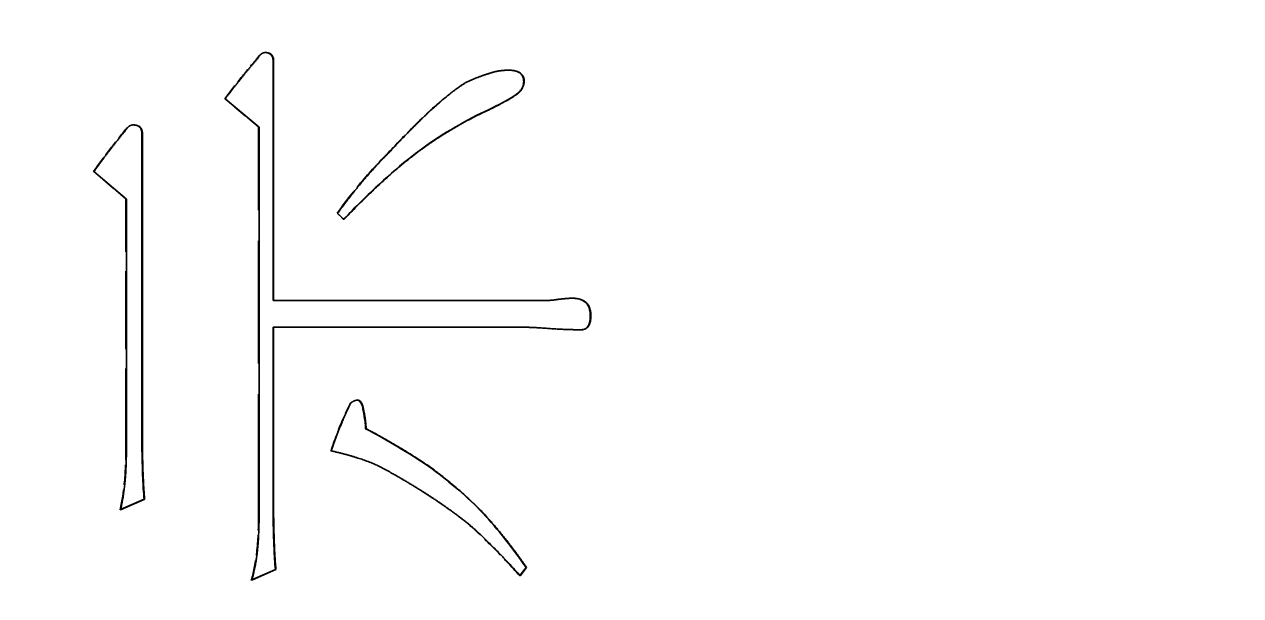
# Model space of a CAD drawing. Header units: millimetres. Extents: x 200 to 5740, y 200 to 4000.
# Drawn here: x 2750.46 to 2794.98, y 3342.6 to 3363.52 of the extents above; entities that cross this region are included whole.
import ezdxf

# ---------------------------------------------------------------- set-up
doc = ezdxf.new("R2010")
doc.units = ezdxf.units.MM
doc.header["$LTSCALE"] = 20
doc.linetypes.add('DASHED', pattern=[0.2067, 0.1654, -0.0413])
for name, color, linetype, lineweight in [('可見 (ISO)', 7, 'Continuous', 35), ('符號 (ISO)', 7, 'Continuous', 25), ('隱藏 (ISO)', 7, 'DASHED', 25)]:
    doc.layers.add(name, color=color, linetype=linetype, lineweight=lineweight)
doc.styles.add('註記文字 (JIS)', font='kaiu.ttf')
doc.dimstyles.new('預設 (JIS)$7', dxfattribs={"dimscale": 20, "dimtxt": 3, "dimasz": 2.5, "dimexe": 2, "dimexo": 1, "dimgap": 0.8, "dimtad": 1, "dimrnd": 1e-08, "dimdsep": 46, "dimtxsty": '註記文字 (JIS)', "dimblk": 'Filled-1', "dimcen": 0.09, "dimdle": 10, "dimclrd": 256, "dimclre": 256, "dimclrt": 256, "dimadec": 0, "dimazin": 2, "dimtfac": 0.833333, "dimtmove": 0, "dimatfit": 3, "dimfxl": 0, "dimtolj": 1, "dimtzin": 0, "dimlwd": -1, "dimlwe": -1, "dimarcsym": 0})

# ---------------------------------------------------------------- blocks, each defined once
blk = doc.blocks.new('Filled-1')
at = {"color": 0}
for p, q in [((0, 0), (-1, 0.16667)), ((-1, 0.16667), (-1, -0.16667)), ((-1, 0), (0, 0)), ((-1, -0.16667), (0, 0))]:
    blk.add_line(p, q, dxfattribs=at)
at = {"color": 0, "flags": 128}
blk.add_lwpolyline([(-1, -0.16667), (0, 0)], dxfattribs=at)
at = {"color": 0}
blk.add_solid([(-1, -0.16667), (0, 0), (-1, 0.16667), (-1, -0.16667)], dxfattribs=at)

msp = doc.modelspace()

# ---------------------------------------------------------------- linework, layer by layer
at = {"layer": '可見 (ISO)'}
for p, q in [((2759.565, 3362.186), (2759.565, 3353.41)), ((2759.584, 3362.186), (2759.584, 3353.41)), ((2768.611, 3361.068), (2768.592, 3361.068)), ((2759.05, 3359.755), (2757.813, 3360.8)), ((2767.045, 3360.193), (2767.027, 3360.193)), ((2754.761, 3359.536), (2754.761, 3348.073)), ((2754.779, 3359.536), (2754.779, 3348.073)), ((2759.05, 3345.496), (2759.05, 3359.755)), ((2754.197, 3357.117), (2753.008, 3358.138)), ((2754.197, 3348.073), (2754.197, 3357.117)), ((2762.156, 3356.376), (2761.926, 3356.607)), ((2759.584, 3353.41), (2759.565, 3353.41)), ((2759.584, 3353.41), (2769.339, 3353.41)), ((2759.565, 3352.437), (2759.565, 3345.496)), ((2759.584, 3352.437), (2759.565, 3352.437)), ((2768.538, 3352.437), (2759.584, 3352.437)), ((2759.584, 3352.437), (2759.584, 3345.496)), ((2762.884, 3349.374), (2762.866, 3349.374)), ((2762.969, 3348.718), (2762.951, 3348.718)), ((2765.274, 3347.344), (2765.256, 3347.344)), ((2754.864, 3346.141), (2753.979, 3345.752)), ((2754.846, 3346.141), (2753.981, 3345.761)), ((2754.864, 3346.141), (2754.846, 3346.141)), ((2767.143, 3345.752), (2767.124, 3345.752)), ((2759.669, 3343.564), (2758.783, 3343.175)), ((2759.65, 3343.564), (2758.786, 3343.184)), ((2759.669, 3343.564), (2759.65, 3343.564)), ((2768.823, 3343.637), (2768.601, 3343.344)), ((2768.841, 3343.637), (2768.611, 3343.333)), ((2768.841, 3343.637), (2768.823, 3343.637))]:
    msp.add_line(p, q, dxfattribs=at)
for points in [[(2757.813, 3360.8), (2758.419, 3361.603), (2759.026, 3362.308)], [(2759.026, 3362.308), (2759.123, 3362.49), (2759.281, 3362.49)], [(2759.281, 3362.49), (2759.584, 3362.49), (2759.584, 3362.186)], [(2766.645, 3361.408), (2767.07, 3361.603), (2767.47, 3361.724)], [(2767.47, 3361.724), (2767.81, 3361.846), (2768.198, 3361.846)], [(2768.198, 3361.846), (2768.756, 3361.834), (2768.756, 3361.445)], [(2765.541, 3360.557), (2766.184, 3361.129), (2766.645, 3361.408)], [(2768.756, 3361.445), (2768.756, 3361.25), (2768.611, 3361.068)], [(2768.611, 3361.068), (2768.416, 3360.837), (2767.045, 3360.193)], [(2763.927, 3358.953), (2764.874, 3359.974), (2765.541, 3360.557)], [(2767.045, 3360.193), (2765.699, 3359.512), (2764.655, 3358.685)], [(2753.008, 3358.138), (2753.59, 3358.953), (2754.185, 3359.67)], [(2754.185, 3359.67), (2754.294, 3359.84), (2754.44, 3359.84)], [(2754.44, 3359.84), (2754.779, 3359.84), (2754.779, 3359.536)], [(2761.926, 3356.607), (2762.908, 3357.956), (2763.927, 3358.953)], [(2764.655, 3358.685), (2763.563, 3357.847), (2762.156, 3356.376)], [(2769.339, 3353.41), (2769.787, 3353.41), (2769.945, 3353.446)], [(2769.945, 3353.446), (2770.309, 3353.495), (2770.528, 3353.495)], [(2770.528, 3353.495), (2771.195, 3353.495), (2771.195, 3352.851)], [(2771.195, 3352.851), (2771.195, 3352.34), (2770.843, 3352.34)], [(2769.763, 3352.377), (2769.06, 3352.437), (2768.538, 3352.437)], [(2770.843, 3352.34), (2770.431, 3352.34), (2769.763, 3352.377)], [(2762.399, 3349.642), (2762.52, 3349.763), (2762.666, 3349.763)], [(2762.666, 3349.763), (2762.823, 3349.763), (2762.884, 3349.374)], [(2761.695, 3347.903), (2762.035, 3348.912), (2762.399, 3349.642)], [(2762.884, 3349.374), (2762.969, 3348.912), (2762.969, 3348.718)], [(2762.969, 3348.718), (2764.17, 3348.086), (2765.274, 3347.344)], [(2753.979, 3345.752), (2754.197, 3346.615), (2754.197, 3348.073)], [(2754.779, 3348.073), (2754.804, 3346.663), (2754.864, 3346.141)], [(2763.369, 3347.381), (2762.605, 3347.709), (2761.695, 3347.903)], [(2765.092, 3346.384), (2764.17, 3346.967), (2763.369, 3347.381)], [(2765.274, 3347.344), (2766.318, 3346.578), (2767.143, 3345.752)], [(2766.766, 3345.193), (2766.026, 3345.788), (2765.092, 3346.384)], [(2767.143, 3345.752), (2767.968, 3344.889), (2768.841, 3343.637)], [(2758.783, 3343.175), (2759.05, 3344.038), (2759.05, 3345.496)], [(2759.584, 3345.496), (2759.608, 3344.086), (2759.669, 3343.564)], [(2768.611, 3343.333), (2767.628, 3344.427), (2766.766, 3345.193)]]:
    msp.add_open_spline(points, degree=2, dxfattribs=at)
for points, knots in [([(2759.273, 3362.49), (2759.3, 3362.489), (2759.326, 3362.487), (2759.378, 3362.477), (2759.403, 3362.47), (2759.452, 3362.446), (2759.475, 3362.43), (2759.516, 3362.385), (2759.532, 3362.358), (2759.56, 3362.284), (2759.565, 3362.234), (2759.565, 3362.186)], [-0.04817643, -0.04817643, -0.04817643, -0.04817643, -0.04026467, -0.04026467, -0.03244947, -0.03244947, -0.02383502, -0.02383502, -0.01436873, -0.01436873, 0, 0, 0, 0]), ([(2768.182, 3361.846), (2768.247, 3361.844), (2768.314, 3361.839), (2768.431, 3361.816), (2768.484, 3361.801), (2768.573, 3361.758), (2768.611, 3361.734), (2768.672, 3361.672), (2768.695, 3361.637), (2768.73, 3361.549), (2768.738, 3361.497), (2768.738, 3361.445)], [-0.0776161, -0.0776161, -0.0776161, -0.0776161, -0.05805482, -0.05805482, -0.04185504, -0.04185504, -0.02836501, -0.02836501, -0.01573297, -0.01573297, 0, 0, 0, 0]), ([(2768.738, 3361.445), (2768.738, 3361.379), (2768.725, 3361.315), (2768.675, 3361.186), (2768.637, 3361.124), (2768.592, 3361.068)], [-0.04144252, -0.04144252, -0.04144252, -0.04144252, -0.02163067, -0.02163067, 0, 0, 0, 0]), ([(2768.592, 3361.068), (2768.525, 3360.988), (2768.356, 3360.874), (2767.781, 3360.553), (2767.357, 3360.348), (2767.027, 3360.193)], [-0.1951761, -0.1951761, -0.1951761, -0.1951761, -0.1096652, -0.1096652, 0, 0, 0, 0]), ([(2767.027, 3360.193), (2766.593, 3359.973), (2766.168, 3359.735), (2765.37, 3359.232), (2764.995, 3358.969), (2764.637, 3358.685)], [-0.283327, -0.283327, -0.283327, -0.283327, -0.1372204, -0.1372204, 0, 0, 0, 0]), ([(2754.433, 3359.84), (2754.465, 3359.839), (2754.497, 3359.837), (2754.559, 3359.825), (2754.588, 3359.817), (2754.643, 3359.791), (2754.668, 3359.774), (2754.711, 3359.728), (2754.727, 3359.702), (2754.755, 3359.629), (2754.761, 3359.582), (2754.761, 3359.536)], [-0.05114989, -0.05114989, -0.05114989, -0.05114989, -0.04158078, -0.04158078, -0.03244019, -0.03244019, -0.02330815, -0.02330815, -0.01374194, -0.01374194, 0, 0, 0, 0]), ([(2764.637, 3358.685), (2764.236, 3358.377), (2763.838, 3358.032), (2763.016, 3357.273), (2762.57, 3356.827), (2762.147, 3356.385)], [-0.3368893, -0.3368893, -0.3368893, -0.3368893, -0.1851064, -0.1851064, -0.0013054, -0.0013054, -0.0013054, -0.0013054]), ([(2770.517, 3353.495), (2770.582, 3353.494), (2770.648, 3353.489), (2770.768, 3353.466), (2770.825, 3353.45), (2770.933, 3353.398), (2770.983, 3353.363), (2771.072, 3353.268), (2771.105, 3353.211), (2771.164, 3353.055), (2771.176, 3352.951), (2771.176, 3352.851)], [-0.1056532, -0.1056532, -0.1056532, -0.1056532, -0.0862629, -0.0862629, -0.0688238, -0.0688238, -0.0501972, -0.0501972, -0.030049, -0.030049, 0, 0, 0, 0]), ([(2771.176, 3352.851), (2771.176, 3352.789), (2771.173, 3352.725), (2771.153, 3352.615), (2771.14, 3352.565), (2771.101, 3352.484), (2771.08, 3352.452), (2771.026, 3352.398), (2770.995, 3352.378), (2770.919, 3352.347), (2770.873, 3352.34), (2770.828, 3352.34)], [-0.07042462, -0.07042462, -0.07042462, -0.07042462, -0.0518836, -0.0518836, -0.03687189, -0.03687189, -0.02511664, -0.02511664, -0.01400675, -0.01400675, -0.0003405, -0.0003405, -0.0003405, -0.0003405]), ([(2762.654, 3349.763), (2762.666, 3349.762), (2762.677, 3349.76), (2762.702, 3349.751), (2762.714, 3349.744), (2762.748, 3349.717), (2762.766, 3349.691), (2762.82, 3349.596), (2762.847, 3349.494), (2762.866, 3349.374)], [-0.06144574, -0.06144574, -0.06144574, -0.06144574, -0.05615082, -0.05615082, -0.04960533, -0.04960533, -0.03630955, -0.03630955, 0, 0, 0, 0]), ([(2762.866, 3349.374), (2762.889, 3349.248), (2762.913, 3349.107), (2762.939, 3348.9), (2762.951, 3348.798), (2762.951, 3348.718)], [-0.06329109, -0.06329109, -0.06329109, -0.06329109, -0.02414719, -0.02414719, 0, 0, 0, 0]), ([(2762.951, 3348.718), (2763.349, 3348.508), (2763.741, 3348.289), (2764.51, 3347.83), (2764.886, 3347.592), (2765.256, 3347.344)], [-0.2688987, -0.2688987, -0.2688987, -0.2688987, -0.1337601, -0.1337601, 0, 0, 0, 0]), ([(2754.761, 3348.073), (2754.767, 3347.696), (2754.778, 3347.264), (2754.804, 3346.668), (2754.82, 3346.362), (2754.846, 3346.141)], [-0.1834894, -0.1834894, -0.1834894, -0.1834894, -0.0669173, -0.0669173, 0, 0, 0, 0]), ([(2765.256, 3347.344), (2765.594, 3347.096), (2765.925, 3346.836), (2766.548, 3346.304), (2766.842, 3346.034), (2767.124, 3345.752)], [-0.2459204, -0.2459204, -0.2459204, -0.2459204, -0.1197957, -0.1197957, 0, 0, 0, 0]), ([(2767.124, 3345.752), (2767.416, 3345.446), (2767.696, 3345.121), (2768.261, 3344.418), (2768.549, 3344.029), (2768.823, 3343.637)], [-0.2705432, -0.2705432, -0.2705432, -0.2705432, -0.1436047, -0.1436047, 0, 0, 0, 0]), ([(2759.565, 3345.496), (2759.572, 3345.119), (2759.582, 3344.687), (2759.608, 3344.091), (2759.625, 3343.785), (2759.65, 3343.564)], [-0.1834894, -0.1834894, -0.1834894, -0.1834894, -0.0669173, -0.0669173, 0, 0, 0, 0])]:
    msp.add_open_spline(points, degree=3, knots=knots, dxfattribs=at)
at = {"layer": '隱藏 (ISO)', "ltscale": 0.02847}
for p, q in [((2759.026, 3362.308), (2759.007, 3362.308)), ((2759.281, 3362.49), (2759.262, 3362.49)), ((2767.47, 3361.724), (2767.452, 3361.724)), ((2768.198, 3361.846), (2768.18, 3361.846)), ((2766.645, 3361.408), (2766.627, 3361.408)), ((2757.813, 3360.8), (2757.794, 3360.8)), ((2754.185, 3359.67), (2754.166, 3359.67)), ((2754.44, 3359.84), (2754.421, 3359.84)), ((2759.05, 3359.755), (2759.032, 3359.755)), ((2763.927, 3358.953), (2763.909, 3358.953)), ((2753.008, 3358.138), (2752.99, 3358.138)), ((2754.197, 3357.117), (2754.179, 3357.117)), ((2761.926, 3356.607), (2761.907, 3356.607)), ((2762.156, 3356.376), (2762.138, 3356.376)), ((2769.945, 3353.446), (2769.927, 3353.446)), ((2770.528, 3353.495), (2770.509, 3353.495)), ((2769.763, 3352.377), (2769.745, 3352.377)), ((2770.843, 3352.34), (2770.825, 3352.34)), ((2762.666, 3349.763), (2762.647, 3349.763)), ((2762.399, 3349.642), (2762.38, 3349.642)), ((2761.695, 3347.903), (2761.677, 3347.903)), ((2763.369, 3347.381), (2763.351, 3347.381)), ((2753.979, 3345.752), (2753.96, 3345.752)), ((2766.766, 3345.193), (2766.748, 3345.193)), ((2758.783, 3343.175), (2758.765, 3343.175)), ((2768.611, 3343.333), (2768.592, 3343.333))]:
    msp.add_line(p, q, dxfattribs=at)
at = {"layer": '隱藏 (ISO)', "ltscale": 0.154348}
msp.add_line((2759.032, 3359.755), (2757.794, 3360.8), dxfattribs=at)
at = {"layer": '隱藏 (ISO)', "ltscale": 1.357807}
msp.add_line((2759.032, 3345.496), (2759.032, 3359.755), dxfattribs=at)
at = {"layer": '隱藏 (ISO)', "ltscale": 0.14932}
msp.add_line((2754.179, 3357.117), (2752.99, 3358.138), dxfattribs=at)
at = {"layer": '隱藏 (ISO)', "ltscale": 0.861181}
msp.add_line((2754.179, 3348.073), (2754.179, 3357.117), dxfattribs=at)
at = {"layer": '隱藏 (ISO)', "ltscale": 0.031006}
msp.add_line((2762.138, 3356.376), (2761.907, 3356.607), dxfattribs=at)
at = {"layer": '隱藏 (ISO)', "ltscale": 0.002059}
msp.add_line((2753.981, 3345.761), (2753.96, 3345.752), dxfattribs=at)
at = {"layer": '隱藏 (ISO)', "ltscale": 0.00212}
msp.add_line((2758.786, 3343.184), (2758.765, 3343.175), dxfattribs=at)
at = {"layer": '隱藏 (ISO)', "ltscale": 0.00123}
msp.add_line((2768.601, 3343.344), (2768.592, 3343.333), dxfattribs=at)
at = {"layer": '隱藏 (ISO)', "ltscale": 0.18434}
msp.add_open_spline([(2757.794, 3360.8), (2757.992, 3361.063), (2758.195, 3361.322), (2758.599, 3361.825), (2758.801, 3362.068), (2759.007, 3362.308)], degree=3, knots=[-0.1935934, -0.1935934, -0.1935934, -0.1935934, -0.0949052, -0.0949052, 0, 0, 0, 0], dxfattribs=at)
at = {"layer": '隱藏 (ISO)', "ltscale": 0.031428}
msp.add_open_spline([(2759.007, 3362.308), (2759.029, 3362.348), (2759.056, 3362.388), (2759.112, 3362.441), (2759.139, 3362.459), (2759.198, 3362.484), (2759.23, 3362.49), (2759.262, 3362.49)], degree=3, knots=[-0.03321196, -0.03321196, -0.03321196, -0.03321196, -0.01939965, -0.01939965, -0.00978597, -0.00978597, 0, 0, 0, 0], dxfattribs=at)
at = {"layer": '隱藏 (ISO)', "ltscale": 0.000950072}
msp.add_open_spline([(2759.262, 3362.49), (2759.266, 3362.49), (2759.27, 3362.49), (2759.273, 3362.49)], degree=3, dxfattribs=at)
at = {"layer": '隱藏 (ISO)', "ltscale": 0.084241}
msp.add_open_spline([(2766.627, 3361.408), (2766.764, 3361.471), (2766.904, 3361.53), (2767.179, 3361.636), (2767.315, 3361.683), (2767.452, 3361.724)], degree=3, knots=[-0.08851165, -0.08851165, -0.08851165, -0.08851165, -0.04304164, -0.04304164, 0, 0, 0, 0], dxfattribs=at)
at = {"layer": '隱藏 (ISO)', "ltscale": 0.070666}
msp.add_open_spline([(2767.452, 3361.724), (2767.566, 3361.765), (2767.684, 3361.795), (2767.928, 3361.836), (2768.054, 3361.846), (2768.18, 3361.846)], degree=3, knots=[-0.07445205, -0.07445205, -0.07445205, -0.07445205, -0.03790291, -0.03790291, 0, 0, 0, 0], dxfattribs=at)
at = {"layer": '隱藏 (ISO)', "ltscale": 0.000122137}
msp.add_open_spline([(2768.18, 3361.846), (2768.18, 3361.846), (2768.181, 3361.846), (2768.182, 3361.846)], degree=3, dxfattribs=at)
at = {"layer": '隱藏 (ISO)', "ltscale": 0.132976}
msp.add_open_spline([(2765.523, 3360.557), (2765.714, 3360.727), (2765.917, 3360.899), (2766.28, 3361.179), (2766.454, 3361.303), (2766.627, 3361.408)], degree=3, knots=[-0.13766, -0.13766, -0.13766, -0.13766, -0.0606532, -0.0606532, 0, 0, 0, 0], dxfattribs=at)
at = {"layer": '隱藏 (ISO)', "ltscale": 0.216916}
msp.add_open_spline([(2763.909, 3358.953), (2764.192, 3359.258), (2764.49, 3359.571), (2765.02, 3360.097), (2765.273, 3360.339), (2765.523, 3360.557)], degree=3, knots=[-0.2246129, -0.2246129, -0.2246129, -0.2246129, -0.0993995, -0.0993995, 0, 0, 0, 0], dxfattribs=at)
at = {"layer": '隱藏 (ISO)', "ltscale": 0.184018}
msp.add_open_spline([(2752.99, 3358.138), (2753.18, 3358.405), (2753.375, 3358.669), (2753.768, 3359.179), (2753.965, 3359.427), (2754.166, 3359.67)], degree=3, knots=[-0.1932732, -0.1932732, -0.1932732, -0.1932732, -0.0948971, -0.0948971, 0, 0, 0, 0], dxfattribs=at)
at = {"layer": '隱藏 (ISO)', "ltscale": 0.030448}
msp.add_open_spline([(2754.166, 3359.67), (2754.189, 3359.705), (2754.215, 3359.738), (2754.27, 3359.789), (2754.298, 3359.809), (2754.359, 3359.834), (2754.389, 3359.84), (2754.421, 3359.84)], degree=3, knots=[-0.03216555, -0.03216555, -0.03216555, -0.03216555, -0.01978135, -0.01978135, -0.00957292, -0.00957292, 0, 0, 0, 0], dxfattribs=at)
at = {"layer": '隱藏 (ISO)', "ltscale": 0.001016}
msp.add_open_spline([(2754.421, 3359.84), (2754.425, 3359.84), (2754.429, 3359.84), (2754.433, 3359.84)], degree=3, dxfattribs=at)
at = {"layer": '隱藏 (ISO)', "ltscale": 0.294184}
msp.add_open_spline([(2761.907, 3356.607), (2762.222, 3357.038), (2762.552, 3357.462), (2763.219, 3358.243), (2763.556, 3358.608), (2763.909, 3358.953)], degree=3, knots=[-0.3086005, -0.3086005, -0.3086005, -0.3086005, -0.1482263, -0.1482263, 0, 0, 0, 0], dxfattribs=at)
at = {"layer": '隱藏 (ISO)', "ltscale": 0.001143}
msp.add_open_spline([(2762.147, 3356.385), (2762.144, 3356.382), (2762.141, 3356.379), (2762.138, 3356.376)], degree=3, dxfattribs=at)
at = {"layer": '隱藏 (ISO)', "ltscale": 0.057974}
msp.add_open_spline([(2769.32, 3353.41), (2769.439, 3353.41), (2769.577, 3353.412), (2769.775, 3353.424), (2769.864, 3353.432), (2769.927, 3353.446)], degree=3, knots=[-0.04911275, -0.04911275, -0.04911275, -0.04911275, -0.01950798, -0.01950798, 0, 0, 0, 0], dxfattribs=at)
at = {"layer": '隱藏 (ISO)', "ltscale": 0.055696}
msp.add_open_spline([(2769.927, 3353.446), (2770.034, 3353.461), (2770.147, 3353.474), (2770.337, 3353.49), (2770.426, 3353.495), (2770.509, 3353.495)], degree=3, knots=[-0.05750331, -0.05750331, -0.05750331, -0.05750331, -0.02492446, -0.02492446, 0, 0, 0, 0], dxfattribs=at)
at = {"layer": '隱藏 (ISO)', "ltscale": 0.000697671}
msp.add_open_spline([(2770.509, 3353.495), (2770.512, 3353.495), (2770.515, 3353.495), (2770.517, 3353.495)], degree=3, dxfattribs=at)
at = {"layer": '隱藏 (ISO)', "ltscale": 0.116999}
msp.add_open_spline([(2769.745, 3352.377), (2769.527, 3352.395), (2769.305, 3352.411), (2768.899, 3352.431), (2768.707, 3352.437), (2768.519, 3352.437)], degree=3, knots=[-0.12214, -0.12214, -0.12214, -0.12214, -0.056407, -0.056407, 0, 0, 0, 0], dxfattribs=at)
at = {"layer": '隱藏 (ISO)', "ltscale": 0.103}
msp.add_open_spline([(2770.825, 3352.34), (2770.669, 3352.34), (2770.503, 3352.344), (2770.15, 3352.356), (2769.943, 3352.366), (2769.745, 3352.377)], degree=3, knots=[-0.1062096, -0.1062096, -0.1062096, -0.1062096, -0.0596531, -0.0596531, 0, 0, 0, 0], dxfattribs=at)
at = {"layer": '隱藏 (ISO)', "ltscale": 0.00022427}
msp.add_open_spline([(2770.828, 3352.34), (2770.827, 3352.34), (2770.826, 3352.34), (2770.825, 3352.34)], degree=3, dxfattribs=at)
at = {"layer": '隱藏 (ISO)', "ltscale": 0.028648}
msp.add_open_spline([(2762.38, 3349.642), (2762.42, 3349.681), (2762.465, 3349.715), (2762.558, 3349.754), (2762.602, 3349.763), (2762.647, 3349.763)], degree=3, knots=[-0.03043614, -0.03043614, -0.03043614, -0.03043614, -0.01363942, -0.01363942, 0, 0, 0, 0], dxfattribs=at)
at = {"layer": '隱藏 (ISO)', "ltscale": 0.000562028}
msp.add_open_spline([(2762.647, 3349.763), (2762.65, 3349.763), (2762.652, 3349.763), (2762.654, 3349.763)], degree=3, dxfattribs=at)
at = {"layer": '隱藏 (ISO)', "ltscale": 0.178679}
msp.add_open_spline([(2761.677, 3347.903), (2761.783, 3348.218), (2761.898, 3348.535), (2762.131, 3349.111), (2762.251, 3349.382), (2762.38, 3349.642)], degree=3, knots=[-0.1867984, -0.1867984, -0.1867984, -0.1867984, -0.0871375, -0.0871375, 0, 0, 0, 0], dxfattribs=at)
at = {"layer": '隱藏 (ISO)', "ltscale": 0.222516}
msp.add_open_spline([(2753.96, 3345.752), (2754.042, 3346.077), (2754.093, 3346.431), (2754.164, 3347.193), (2754.179, 3347.643), (2754.179, 3348.073)], degree=3, knots=[-0.2293863, -0.2293863, -0.2293863, -0.2293863, -0.1291028, -0.1291028, 0, 0, 0, 0], dxfattribs=at)
at = {"layer": '隱藏 (ISO)', "ltscale": 0.167494}
msp.add_open_spline([(2763.351, 3347.381), (2763.089, 3347.493), (2762.822, 3347.591), (2762.263, 3347.765), (2761.971, 3347.84), (2761.677, 3347.903)], degree=3, knots=[-0.1759405, -0.1759405, -0.1759405, -0.1759405, -0.0904341, -0.0904341, 0, 0, 0, 0], dxfattribs=at)
at = {"layer": '隱藏 (ISO)', "ltscale": 0.189784}
msp.add_open_spline([(2765.074, 3346.384), (2764.781, 3346.569), (2764.482, 3346.751), (2763.909, 3347.083), (2763.631, 3347.236), (2763.351, 3347.381)], degree=3, knots=[-0.1988633, -0.1988633, -0.1988633, -0.1988633, -0.0946647, -0.0946647, 0, 0, 0, 0], dxfattribs=at)
at = {"layer": '隱藏 (ISO)', "ltscale": 0.195936}
msp.add_open_spline([(2766.748, 3345.193), (2766.492, 3345.399), (2766.227, 3345.598), (2765.67, 3345.994), (2765.373, 3346.193), (2765.074, 3346.384)], degree=3, knots=[-0.2055067, -0.2055067, -0.2055067, -0.2055067, -0.1067136, -0.1067136, 0, 0, 0, 0], dxfattribs=at)
at = {"layer": '隱藏 (ISO)', "ltscale": 0.223251}
msp.add_open_spline([(2758.765, 3343.175), (2758.865, 3343.498), (2758.926, 3343.851), (2759.014, 3344.615), (2759.032, 3345.066), (2759.032, 3345.496)], degree=3, knots=[-0.230547, -0.230547, -0.230547, -0.230547, -0.129269, -0.129269, 0, 0, 0, 0], dxfattribs=at)
at = {"layer": '隱藏 (ISO)', "ltscale": 0.249694}
msp.add_open_spline([(2768.592, 3343.333), (2768.284, 3343.676), (2767.965, 3344.017), (2767.352, 3344.635), (2767.053, 3344.921), (2766.748, 3345.193)], degree=3, knots=[-0.2611928, -0.2611928, -0.2611928, -0.2611928, -0.1226127, -0.1226127, 0, 0, 0, 0], dxfattribs=at)

# ---------------------------------------------------------------- leaders
at = {"layer": '符號 (ISO)', "annotation_type": 0, "has_hookline": 1, "hookline_direction": 0, "text_width": 308.323}
msp.add_leader([(2398.637, 3240.24), (2904.039, 3550.571), (2954.039, 3550.571)], dimstyle='預設 (JIS)$7', override={"dimgap": 0, "dimtad": 1}, dxfattribs=at)

doc.saveas('drawing.dxf')
